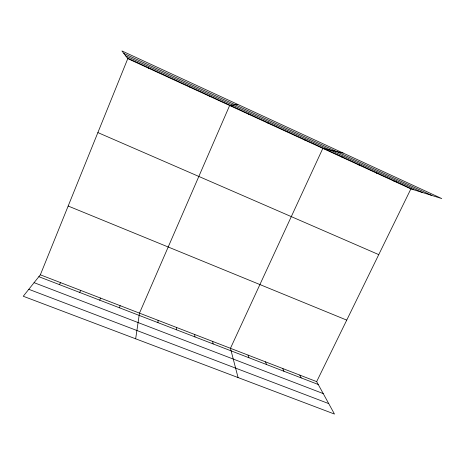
<?xml version="1.0" encoding="UTF-8"?>
<svg xmlns="http://www.w3.org/2000/svg" width="465" height="465" viewBox="0 0 465 465"><rect width="100%" height="100%" fill="white"/><g stroke="black" fill="none" stroke-linecap="round" stroke-linejoin="round"><path stroke-width="0.7" d="M157.955 322.64L158.077 320.321M135.658 338.799L139.483 313.137L229.646 105.491L237.859 104.451M119.552 307.824L120.109 305.645M99.731 300.175L100.516 298.071M40.345 274.815L316.665 381.625L334.469 414.059L23.25 296.252L40.345 274.815L127.788 58.625L121.935 50.941L441.75 198.567L410.891 188.889L127.788 58.625M316.665 381.625L410.891 188.889M79.678 292.439L80.689 290.41M59.386 284.609L60.636 282.656M189.644 87.089L189.889 86.775M209.767 96.342L210.25 96.145M248.711 114.268L249.653 114.28M267.561 122.94L268.712 123.051M286.196 131.514L287.556 131.729M304.616 139.988L306.185 140.296M343.065 153.014L322.832 148.37L230.454 348.297L238.063 377.568M340.839 156.653L342.804 157.153M358.649 164.848L360.805 165.435M376.255 172.951L378.603 173.625M393.669 180.961L396.197 181.728M28.795 289.3L328.732 403.608M34.085 282.662L323.227 393.582M38.851 276.687L318.234 384.485M68.169 206.03L346.733 320.118M97.877 132.577L378.754 254.622M123.841 53.446L431.77 195.434M125.655 55.823L422.226 192.44M127.282 57.956L413.6 189.737M299.786 375.098L301.186 377.906M148.411 67.681L148.661 68.227M282.732 368.507L283.952 371.256M265.492 361.84L266.532 364.537M248.066 355.109L248.926 357.742M212.656 341.42L213.133 343.931M194.661 334.463L194.94 336.91M176.468 327.43L176.549 329.813M169.277 77.289L169.277 77.713"/></g></svg>
